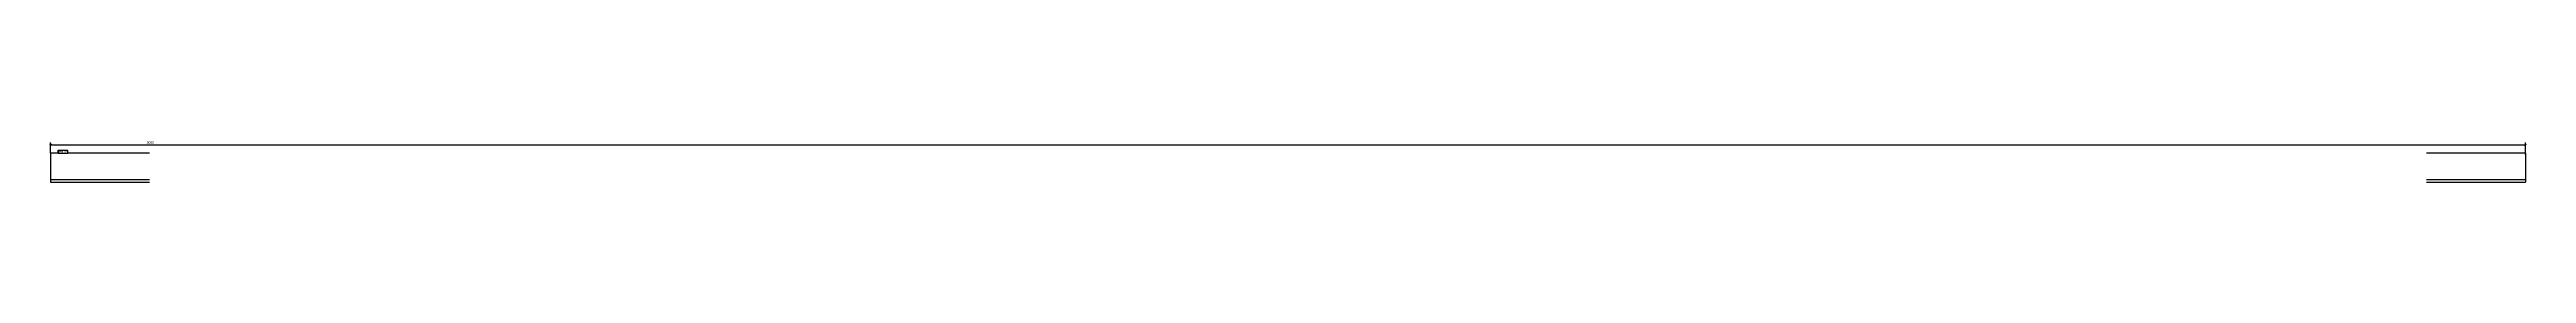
# Model space of a CAD drawing. Header units: millimetres. Extents: x 9 to 11625, y 4 to 155.
# Drawn here: x 5620 to 11625, y 45 to 145 of the extents above; entities that cross this region are included whole.
import ezdxf

# ---------------------------------------------------------------- set-up
doc = ezdxf.new("R2010")
doc.units = ezdxf.units.MM
doc.linetypes.add('DXK_LINE_DOT2', pattern=[3.9198, 1.9599, -1.9599])
for name, color, linetype in [('MÅLSÆTNING', 7, 'Continuous'), ('STÅL', 7, 'Continuous'), ('TEKST', 7, 'Continuous')]:
    doc.layers.add(name, color=color, linetype=linetype)
doc.styles.add('Arial Narrow', font='ARIALN.TTF', dxfattribs={"height": 0.2})

msp = doc.modelspace()

# ---------------------------------------------------------------- linework, layer by layer
at = {"layer": 'MÅLSÆTNING', "color": 7, "linetype": 'Continuous'}
for p, q in [((5625, 136.2), (5620.5, 134.4)), ((5622.8, 116), (5622.8, 140.7)), ((5622.8, 135.3), (11622.7, 135.3)), ((11620.5, 134.4), (11625, 136.2)), ((11622.7, 116), (11622.7, 140.7))]:
    msp.add_line(p, q, dxfattribs=at)
at = {"layer": 'STÅL', "color": 2, "linetype": 'Continuous'}
for p, q in [((5622.8, 114.5), (5622.8, 44.5)), ((5862.8, 114.5), (5622.8, 114.5)), ((11622.7, 114.5), (11382.7, 114.5)), ((11622.7, 114.5), (11622.7, 44.5)), ((5622.8, 51.5), (5862.8, 51.5)), ((5622.8, 44.5), (5862.8, 44.5)), ((11382.7, 51.5), (11622.7, 51.5)), ((11382.7, 44.5), (11622.7, 44.5))]:
    msp.add_line(p, q, dxfattribs=at)
at = {"layer": 'STÅL', "color": 7, "linetype": 'DXK_LINE_DOT2'}
msp.add_line((11622.7, 111.8), (11622.7, 114.5), dxfattribs=at)

# ---------------------------------------------------------------- next in the draw order: wipeouts: each hides what was drawn before it
at = {"color": 0}
for points, layer in [([(11390.5, 136.5), (11390.5, 144.9), (5855, 144.9), (5855, 136.5)], 'MÅLSÆTNING'), ([(5651.8, 115.6), (5651.8, 120.8), (5642.3, 120.8), (5642.3, 115.6)], 'TEKST')]:
    msp.add_wipeout(points, dxfattribs=at).dxf.layer = layer

# ---------------------------------------------------------------- next in the draw order: texts
at = {"layer": 'MÅLSÆTNING', "color": 3, "style": 'Arial Narrow'}
msp.add_text('6000', height=5.73, dxfattribs=at).set_placement((5856.2, 137.7))

# ---------------------------------------------------------------- next in the draw order: wipeouts: each hides what was drawn before it
at = {"color": 0}
msp.add_wipeout([(5651.8, 115.6), (5651.8, 120.8), (5642.3, 120.8), (5642.3, 115.6)], dxfattribs=at).dxf.layer = 'TEKST'

# ---------------------------------------------------------------- next in the draw order: wipeouts: each hides what was drawn before it
msp.add_wipeout([(5664.2, 115.6), (5664.2, 119.3), (5653.4, 119.3), (5653.4, 115.6)], dxfattribs=at).dxf.layer = 'TEKST'

# ---------------------------------------------------------------- next in the draw order: wipeouts: each hides what was drawn before it
msp.add_wipeout([(5664.2, 115.6), (5664.2, 119.3), (5653.4, 119.3), (5653.4, 115.6)], dxfattribs=at).dxf.layer = 'TEKST'

# ---------------------------------------------------------------- next in the draw order: linework, layer by layer
at = {"layer": 'TEKST', "color": 7, "linetype": 'Continuous'}
for p, q in [((5641.4, 121.7), (5665.1, 121.7)), ((5641.4, 114.7), (5641.4, 121.7)), ((5665.1, 114.7), (5665.1, 121.7)), ((5641.4, 114.7), (5665.1, 114.7))]:
    msp.add_line(p, q, dxfattribs=at)

# ---------------------------------------------------------------- next in the draw order: texts
at = {"layer": 'TEKST', "color": 3, "style": 'Arial Narrow'}
for s, height, p in [('d54', 5.01, (5642.3, 115.6)), ('L70*7', 3.58, (5653.4, 115.6))]:
    msp.add_text(s, height=height, dxfattribs=at).set_placement(p)

doc.saveas('drawing.dxf')
